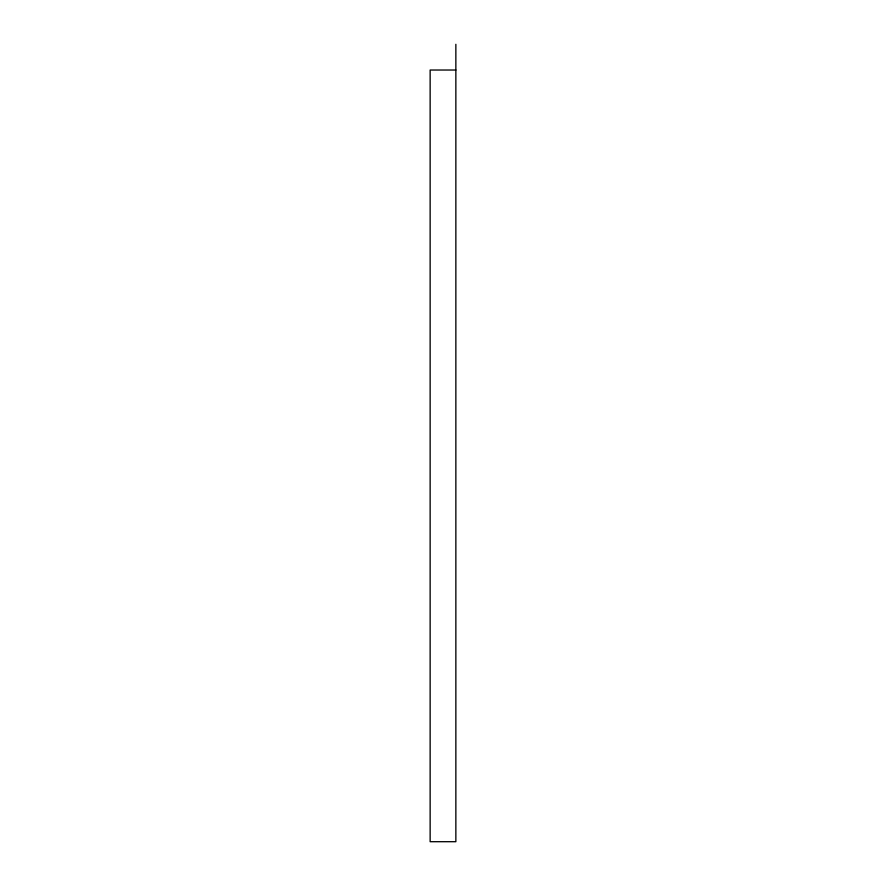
<?xml version="1.0" encoding="UTF-8"?>
<svg xmlns="http://www.w3.org/2000/svg" width="886" height="886" viewBox="0 0 886 886"><rect width="100%" height="100%" fill="white"/><g stroke="black" fill="none" stroke-linecap="round" stroke-linejoin="round"><path stroke-width="1.33" d="M455.858 70.027L430.142 70.027L430.142 841.7L455.858 841.7L455.858 44.3"/></g></svg>
